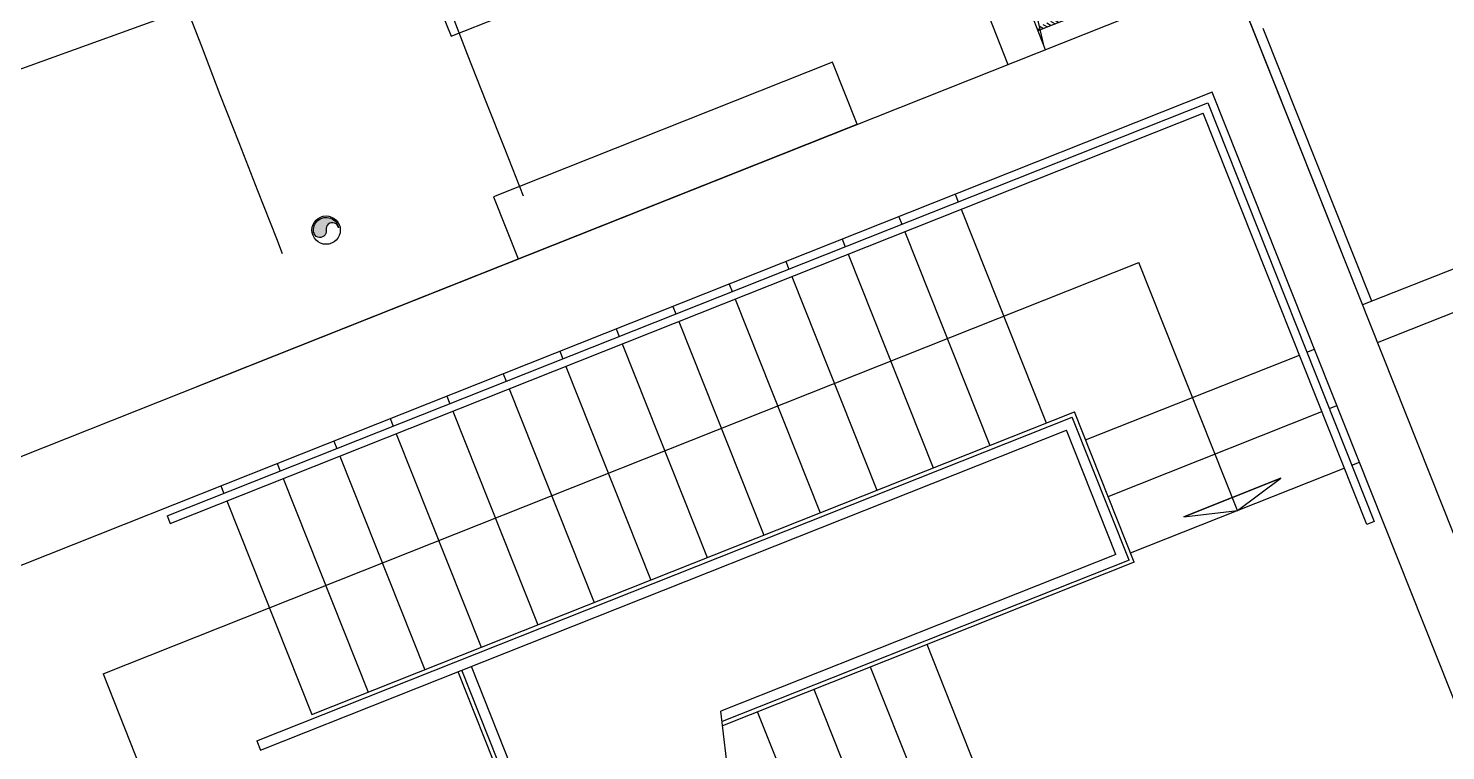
# Model space of a CAD drawing. Header units: centimetres. Extents: x 139057 to 200038, y 34824 to 80516.
# Drawn here: x 172895 to 173594, y 59872 to 60228 of the extents above; entities that cross this region are included whole.
import ezdxf

# ---------------------------------------------------------------- set-up
doc = ezdxf.new("R2010")
doc.units = ezdxf.units.CM
doc.header["$LTSCALE"] = 100
doc.linetypes.add('A0SHT-SGRM$0$HIDDEN', pattern=[9.524999999999999, 6.35, -3.175])
doc.linetypes.add('TRATTEGGIATA', pattern=[0.75, 0.5, -0.25])
doc.layers.get('0').update_dxf_attribs({"lineweight": 0})
for name, color, linetype in [('0.05', 57, 'Continuous'), ('0.10', 8, 'Continuous'), ('0.15', 9, 'Continuous'), ('0.20 Cementi Armati', 4, 'Continuous'), ('0.20 Murature', 50, 'Continuous'), ('E1-E2_124$0$A-BYND', 7, 'Continuous')]:
    doc.layers.add(name, color=color, linetype=linetype)
doc.layers.add('410_STRUTTURE_001-AM_0', color=7, linetype='Continuous', lineweight=0)
doc.layers.add('M_FOROMETRIE', color=7, linetype='Continuous', true_color=0xfa05cd)

# ---------------------------------------------------------------- blocks, each defined once
blk = doc.blocks.new('carotatrice 140')
h = blk.add_hatch(color=256)
edge = h.paths.add_edge_path()
edge.add_arc((-0.1059836360490228, 0.0001875981688499451), 62.49999999570016, -90.20196108935022, 90.20196108935028, ccw=False)
edge.add_arc((-0.1084911930159088, -31.24999738774146), 31.25018571027872, 269.6006753158089, 449.8010872161902)
edge.add_arc((-0.1603714909131422, 31.24991349480542), 31.25032499402602, 89.89656760042521, 270.29403250654775, ccw=False)
edge.add_arc((-0.2151232830097673, 62.50019412387371), 0.1111659710214659, 180.2034860361724, 359.9966212421752, ccw=False)
blk.add_lwpolyline([(-0.326288552954793, 62.49979931861162, -1.003531113011555), (-0.326288552954793, -62.49942412227392, 1.001750454913192), (-6.724148988723755e-07, 0, -1.003474564946119), (-0.103957312181592, 62.50018756836653, -0.9981963915986242)], format="xyb", close=True)
blk.add_circle((-0.1059836354106665, 0.0001875832676887512), 70)

msp = doc.modelspace()

# ---------------------------------------------------------------- hatches: boundary and pattern name
at = {"layer": '0.05', "ltscale": 50}
h = msp.add_hatch(dxfattribs=at)
h.set_pattern_fill('ANSI31', color=256, scale=0.5, angle=105.66, style=0)
h.set_pattern_definition([(150.66, (4104738.345010559, -384253.9906412198), (-0.7778609532352261, -1.383867257879883), [])])
h.paths.add_polyline_path([(173392.3134238465, 60228.88022564512), (173393.0424537124, 60227.01780293298), (173484.8256008445, 60263.48348080528), (173484.0871436583, 60265.34215802115)])

# ---------------------------------------------------------------- linework, layer by layer
at = {"layer": '0.05', "linetype": 'TRATTEGGIATA', "ltscale": 4}
for p, q in [((173291.6103296006, 60211.48855085087, -3.490789228516181e-08), (173124.3304819452, 60145.02463155401, -3.490789228516181e-08)), ((173303.7926815549, 60180.81942052555, -3.490789228516181e-08), (173291.6103296006, 60211.48855085087, -3.490789228516181e-08)), ((173124.3304819452, 60145.02463155401, -3.490789228516181e-08), (173136.5212003371, 60114.34091565919, -3.490789228516181e-08))]:
    msp.add_line(p, q, dxfattribs=at)
at = {"layer": '0.05'}
for p, q in [((172931.6957996326, 59909.48835786593, -3.490789228516181e-08), (173442.8320333908, 60112.56408398014, -3.490789228516181e-08)), ((173491.477901925, 59990.12371897113, -3.490789228516181e-08), (173442.8320333908, 60112.56408398014, -3.490789228516181e-08)), ((173464.9903159091, 59987.02711570424, -3.490789228516181e-08), (173512.8685226688, 60006.04924906951, -3.490789228516181e-08)), ((172931.6957996326, 59909.48835786593, -3.490789228516181e-08), (173026.7721637139, 59670.18366308671, -3.490789228516181e-08)), ((173259.2409551187, 59697.17503578377, -3.490789228516181e-08), (173236.5807926027, 59891.00451705021, -3.490789228516181e-08))]:
    msp.add_line(p, q, dxfattribs=at)
at = {"layer": '0.05', "elevation": -3.490789228516181e-08}
msp.add_lwpolyline([(173512.8685226651, 60006.04924907696), (173464.9903159054, 59987.02711571914), (173491.4779019194, 59990.12371897858)], close=True, dxfattribs=at)
at = {"layer": '0.10'}
msp.add_line((173557.7608832052, 60093.42156963211, -3.490789210331569e-08), (173504.2176988224, 60228.1736657412, -3.490789210331569e-08), dxfattribs=at)
at = {"layer": '0.10', "linetype": 'A0SHT-SGRM$0$HIDDEN'}
for centre, radius, start, end in [((183769.9382119688, 64383.60156893891, -4.379406809042496e-05), 11444.50477311801, 193.7876439878711, 201.8635041329711), ((183927.1800782128, 64428.77885124993, -4.379423256142386e-05), 11728.39480875551, 193.8149861725452, 201.7802828416222)]:
    msp.add_arc(centre, radius, start, end, dxfattribs=at)
at = {"layer": '0.15'}
for p, q in [((173484.8256008445, 60263.48348080528, -3.490789228516181e-08), (173393.0424537124, 60227.01780293298, -3.490789228516181e-08)), ((172963.3991367059, 59987.45324315292, -3.490789228516181e-08), (173476.858713918, 60191.45204845232, -3.490789228516181e-08)), ((172964.8760510782, 59983.73588872117, -3.490789228516181e-08), (173474.6182738828, 60186.25777959984, -3.490789228516181e-08)), ((173555.2947256496, 59983.19728341114, -3.490789228516181e-08), (173474.6182738828, 60186.25777959984, -3.490789228516181e-08)), ((173476.858713918, 60191.45204845232, -3.490789228516181e-08), (173559.0120800777, 59984.67419778716, -3.490789228516181e-08)), ((172978.5300288989, 60051.57761714768, -3.490789228516181e-08), (173303.7926815549, 60180.81942052555, -3.490789228516181e-08)), ((173352.2444383731, 60146.24660366934, -3.490789228516181e-08), (173353.7213492474, 60142.52925804418, -3.490789228516181e-08)), ((173355.1982636178, 60138.81190361243, -3.490789228516181e-08), (173397.1057124144, 60033.33196293723, -3.490789228516181e-08)), ((173324.3642801685, 60135.16974587899, -3.490789228516181e-08), (173325.8411912086, 60131.4523998366, -3.490789228516181e-08)), ((173296.4841219621, 60124.09288808864, -3.490789228516181e-08), (173297.9610331698, 60120.37554162902, -3.490789228516181e-08)), ((173327.3181055809, 60127.7350454123, -3.490789228516181e-08), (173369.2255542098, 60022.25510514688, -3.490789228516181e-08)), ((173299.4379475421, 60116.65818720472, -3.490789228516181e-08), (173341.3453960052, 60011.17824736398, -3.490789228516181e-08)), ((173268.6039637575, 60113.01603029829, -3.490789228516181e-08), (173270.080875131, 60109.29868342143, -3.490789228516181e-08)), ((173240.7238055529, 60101.93917251539, -3.490789228516181e-08), (173242.2007170921, 60098.22182521385, -3.490789228516181e-08)), ((173271.5577895014, 60105.58132899713, -3.490789228516181e-08), (173313.4652377988, 60000.10138957363, -3.490789228516181e-08)), ((173243.6776314644, 60094.50447078955, -3.490789228516181e-08), (173285.5850795942, 59989.02453178328, -3.490789228516181e-08)), ((173212.8436473483, 60090.86231472504, -3.490789228516181e-08), (173214.3205590533, 60087.14496700626, -3.490789228516181e-08)), ((173217.4718706055, 60092.75492938769, -3.490789228516181e-08), (173217.4438651042, 60092.6900010274, -3.490789228516181e-08)), ((173184.9634891419, 60079.78545693469, -3.490789228516181e-08), (173186.4404010127, 60076.06810880613, -3.490789228516181e-08)), ((173215.7974734256, 60083.42761258197, -3.490789228516181e-08), (173257.7049213896, 59977.94767400038, -3.490789228516181e-08)), ((173157.0833309373, 60068.70859915179, -3.490789228516181e-08), (173158.5602429757, 60064.99125059855, -3.490789228516181e-08)), ((173187.917315385, 60072.35075437438, -3.490789228516181e-08), (173229.824763185, 59966.87081621003, -3.490789228516181e-08)), ((173416.5842204118, 60024.93031273198, -3.490789228516181e-08), (173522.064152286, 60066.83775802863, -3.490789228516181e-08)), ((173525.7815067122, 60068.31467239719, -3.490789228516181e-08), (173529.4988611402, 60069.79158677322, -3.490789228516181e-08)), ((173160.037157348, 60061.2738961668, -3.490789228516181e-08), (173201.9446049785, 59955.79395841968, -3.490789228516181e-08)), ((173129.2031727309, 60057.63174136144, -3.490789228516181e-08), (173130.6800849369, 60053.91439239097, -3.490789228516181e-08)), ((173101.3230145281, 60046.55488357109, -3.490789228516181e-08), (173102.7999268981, 60042.83753418338, -3.490789228516181e-08)), ((173132.1569993073, 60050.19703795922, -3.490789228516181e-08), (173174.064446774, 59944.71710062933, -3.490789228516181e-08)), ((173034.6636557492, 59889.33281169247, -3.490789228516181e-08), (173411.0457915167, 60038.87039183241, -3.490789228516181e-08)), ((173104.2768412704, 60039.12017975908, -3.490789228516181e-08), (173146.1842885694, 59933.64024284643, -3.490789228516181e-08)), ((173440.5840789551, 59964.5233032794, -3.490789228516181e-08), (173411.0457915167, 60038.87039183241, -3.490789228516181e-08)), ((173427.6610781985, 59997.05015452367, -3.490789228516181e-08), (173533.1410100745, 60038.95759982031, -3.490789228516181e-08)), ((173536.8583645007, 60040.43451419633, -3.490789228516181e-08), (173540.5757189287, 60041.9114285649, -3.490789228516181e-08)), ((173007.5219547289, 59876.39727668625, -3.490789228516181e-08), (173409.9255714888, 60036.27325743598, -3.490789228516181e-08)), ((173073.4428563217, 60035.47802578074, -3.490789228516181e-08), (173074.9197688593, 60031.7606759758, -3.490789228516181e-08)), ((173437.986944555, 59965.64352330726, -3.490789228516181e-08), (173409.9255714888, 60036.27325743598, -3.490789228516181e-08)), ((173009.3680976952, 59871.75058365774, -3.490789228516181e-08), (173407.1250214191, 60029.78042143744, -3.490789228516181e-08)), ((173045.5626981171, 60024.40116799784, -3.490789228516181e-08), (173047.0396108205, 60020.68381776821, -3.490789228516181e-08)), ((173076.3966832297, 60028.0433215515, -3.490789228516181e-08), (173118.3041303648, 59922.56338505608, -3.490789228516181e-08)), ((173431.4941085564, 59968.4440733732, -3.490789228516181e-08), (173407.1250214191, 60029.78042143744, -3.490789228516181e-08)), ((173048.5165251928, 60016.96646334392, -3.490789228516181e-08), (173090.4239721602, 59911.48652726573, -3.490789228516181e-08)), ((173017.6825399125, 60013.32431020748, -3.490789228516181e-08), (173019.1594527817, 60009.60695956063, -3.490789228516181e-08)), ((173438.7379359888, 59969.16999632281, -3.490789228516181e-08), (173544.2178678612, 60011.07744161945, -3.490789228516181e-08)), ((173547.9352222892, 60012.55435598802, -3.490789228516181e-08), (173551.6525767172, 60014.03127036404, -3.490789228516181e-08)), ((173020.6363671521, 60005.88960513633, -3.490789228516181e-08), (173062.5438139538, 59900.40966947538, -3.490789228516181e-08)), ((172989.8023817079, 60002.24745241713, -3.490789228516181e-08), (172991.2792947429, 59998.53010135305, -3.490789228516181e-08)), ((172992.7562091133, 59994.81274692875, -3.490789228516181e-08), (173034.6636557492, 59889.33281169247, -3.490789228516181e-08)), ((172963.3991367059, 59987.45324315292, -3.490789228516181e-08), (172964.8760510782, 59983.73588872117, -3.490789228516181e-08)), ((173559.0120800777, 59984.67419778716, -3.490789228516181e-08), (173555.2947256496, 59983.19728341114, -3.490789228516181e-08)), ((173431.4941085564, 59968.4440733732, -3.490789228516181e-08), (173236.5807926027, 59891.00451705021, -3.490789228516181e-08)), ((173437.986944555, 59965.64352330726, -3.490789228516181e-08), (173237.1818579218, 59885.86315149975, -3.490789228516181e-08)), ((173440.5840789551, 59964.5233032794, -3.490789228516181e-08), (173237.4222840486, 59883.8066052736, -3.490789228516181e-08)), ((173402.4180006558, 59762.66790694159, -3.490789228516181e-08), (173338.356837778, 59923.90816027087, -3.490789228516181e-08)), ((173159.9768243717, 59796.00752160114, -3.490789228516181e-08), (173113.4540216593, 59913.1041860671, -3.490789228516181e-08)), ((173374.5378422836, 59751.59104957592, -3.490789228516181e-08), (173310.4766795716, 59912.83130248052, -3.490789228516181e-08)), ((173156.0560542742, 59786.91755119872, -3.490789228516181e-08), (173106.9486514131, 59910.51958591652, -3.490789228516181e-08)), ((173157.1762743021, 59789.5146856026, -3.490789228516181e-08), (173108.8073286252, 59911.25804309708, -3.490789228516181e-08)), ((173346.6576839132, 59740.51419220281, -3.490789228516181e-08), (173282.596521367, 59901.75444469762, -3.490789228516181e-08)), ((173318.777525541, 59729.43733483714, -3.490789228516181e-08), (173254.7163631605, 59890.67758690727, -3.490789228516181e-08)), ((173007.5219547289, 59876.39727668625, -3.490789228516181e-08), (173009.3680976952, 59871.75058365774, -3.490789228516181e-08))]:
    msp.add_line(p, q, dxfattribs=at)
at = {"layer": '0.20 Cementi Armati'}
for p, q in [((172779.4325297574, 59972.46867832702, -3.490789228516181e-08), (173488.5178867733, 60254.19009474081, -3.490789228516181e-08)), ((173488.5178867733, 60254.19009474081, -3.490789228516181e-08), (173659.4707253041, 59823.90631976884, -3.490789228516181e-08)), ((173479.0991582187, 60196.64630660575, -3.490789228516181e-08), (172825.7741176063, 59937.07860577267, -3.490789228516181e-08)), ((173631.5905670883, 59812.82946197849, -3.490789228516181e-08), (173479.0991582187, 60196.64630660575, -3.490789228516181e-08))]:
    msp.add_line(p, q, dxfattribs=at)
at = {"layer": '0.20 Murature', "ltscale": 50}
for p, q in [((173006.2896307117, 60468.66328903448, -3.566511060200939e-08), (173103.3982440798, 60224.23044239145, -3.257866668727303e-08)), ((173103.3982440798, 60224.23044239145, -3.134790933062074e-08), (173308.499579786, 60305.68792741161, -3.13479093306326e-08)), ((173001.7102091076, 60248.04912038308, -3.490789228516181e-08), (172776.2975645164, 60166.62858132434, -3.490789228516181e-08))]:
    msp.add_line(p, q, dxfattribs=at)
at = {"layer": '0.20 Murature'}
for p, q in [((173358.6414018261, 60314.90075969112, -3.490789228516181e-08), (173396.68759667, 60217.70570568156, -3.490789228516181e-08)), ((173340.0546631968, 60307.5153964774, -3.490789228516181e-08), (173378.1005918371, 60210.32102253449, -3.490789228516181e-08)), ((174057.6160794372, 60292.004306467, -3.490789228516181e-08), (173553.2361142846, 60091.58430223328, -3.490789228516181e-08)), ((173560.6215951206, 60072.99789125633, -3.490789228516181e-08), (174065.1503052941, 60273.4770006926, -3.490789228516181e-08))]:
    msp.add_line(p, q, dxfattribs=at)
at = {"layer": '410_STRUTTURE_001-AM_0'}
for p, q in [((173488.492721195, 60254.20958672625, -4.48646038411845e-07), (172779.4178982103, 59972.46165786844, -4.4864603865499e-07)), ((173659.4728772851, 59823.90394293678, -4.486460386590405e-07), (173488.492721195, 60254.20958672625, -4.48646038411845e-07)), ((173479.0761442004, 60196.66544646931, -4.4864603865499e-07), (172825.7608092601, 59937.07331805092, -4.4864603865499e-07)), ((173631.581903855, 59812.85430375647, -4.4864603865499e-07), (173479.0761442004, 60196.66544646931, -4.486460384179512e-07))]:
    msp.add_line(p, q, dxfattribs=at)
at = {"layer": 'E1-E2_124$0$A-BYND'}
msp.add_line((173395.7078025868, 60220.5673615874, -3.490789228516012e-08), (173051.8319085917, 61754.30449313831, -3.490789228515842e-08), dxfattribs=at)

# ---------------------------------------------------------------- block references
at = {"layer": 'M_FOROMETRIE', "xscale": 0.1, "yscale": 0.1, "zscale": 0.1, "rotation": 100.004128315623}
msp.add_blockref('carotatrice 140', (173041.7686147509, 60128.56224003595, -3.490789228516181e-08), dxfattribs=at)

doc.saveas('drawing.dxf')
